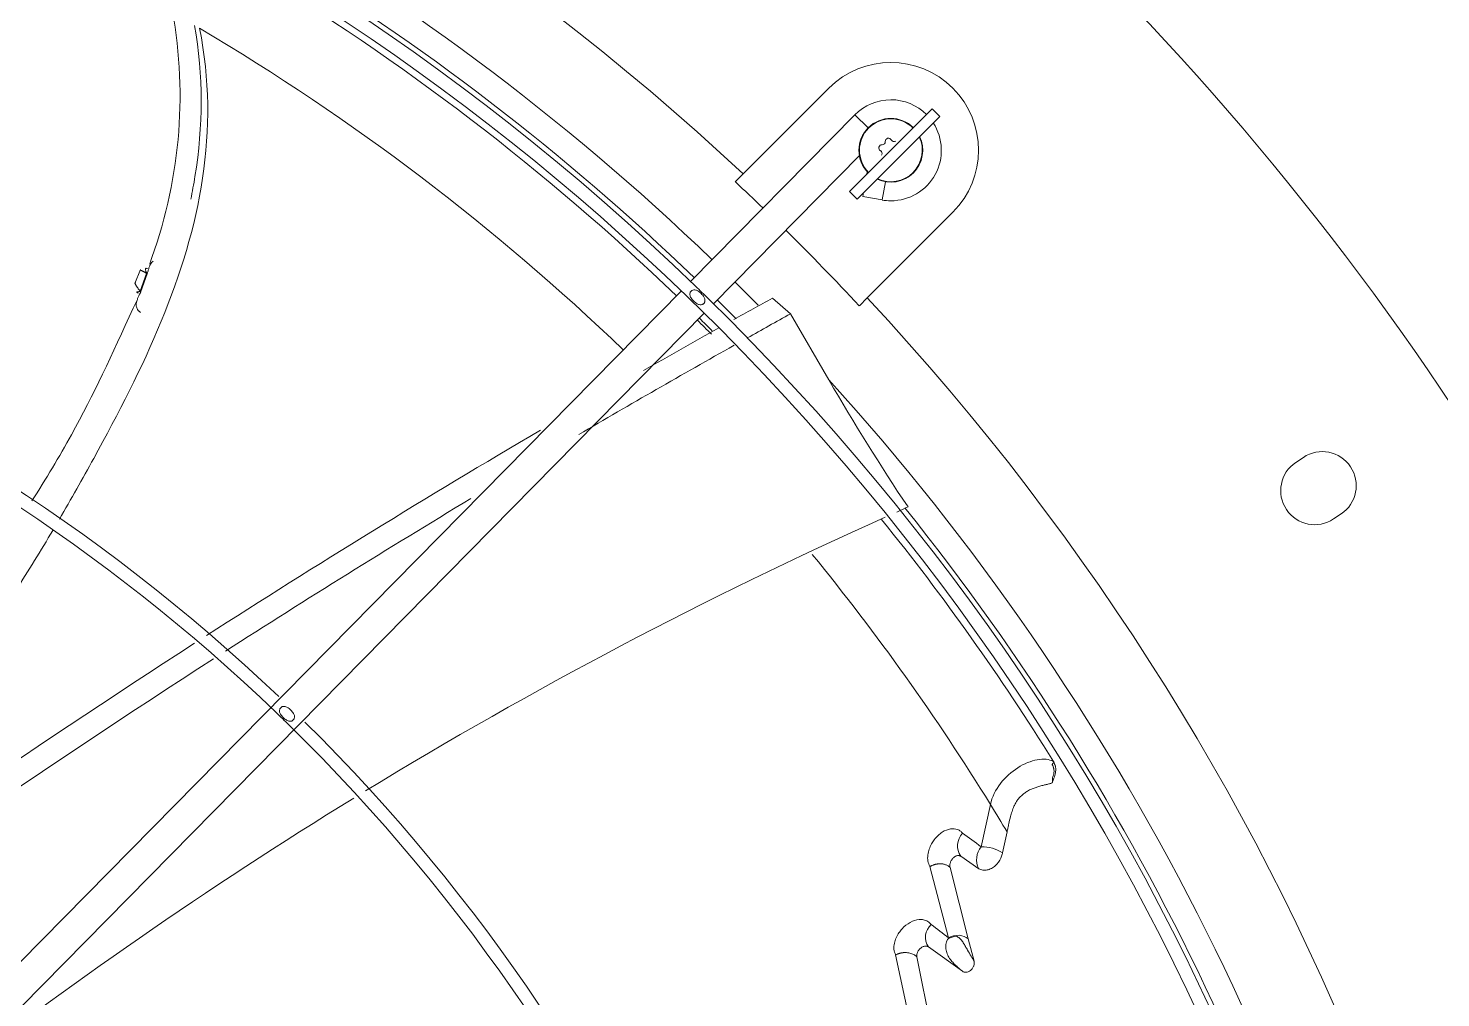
# Model space of a CAD drawing. Header units: millimetres. Extents: x 113490 to 142599, y -20467 to 115.
# Drawn here: x 124341.5 to 124607.3, y -11165.8 to -10983.5 of the extents above; entities that cross this region are included whole.
import ezdxf

# ---------------------------------------------------------------- set-up
doc = ezdxf.new("R2010")
doc.units = ezdxf.units.MM
doc.layers.add('DV3_0', color=7, linetype='Continuous')

msp = doc.modelspace()

# ---------------------------------------------------------------- linework, layer by layer
at = {"layer": 'DV3_0', "color": 7, "linetype": 'Continuous', "lineweight": 15}
for p, q in [((124492.12, -10994.77), (124476.01, -11010.88)), ((124496.01, -11014.22), (124511.57, -10998.66)), ((124512.98, -11000.07), (124511.57, -10998.66)), ((124497.03, -10999.77), (124466.11, -11031.12)), ((124512.98, -11000.07), (124497.43, -11015.63)), ((124470.41, -11035.3), (124497.88, -11007.45)), ((124476.01, -11010.88), (124474.52, -11012.37)), ((124499.35, -11010.47), (124499.27, -11010.96)), ((124496.01, -11014.22), (124497.43, -11015.63)), ((124498.66, -11014.4), (124498.53, -11015.16)), ((124498.53, -11015.16), (124502.14, -11015.79)), ((124499.35, -11034.22), (124515.46, -11018.1)), ((124364.72, -11026.61), (124364.33, -11027.77)), ((124362.61, -11028.85), (124361.51, -11031.51)), ((124362.66, -11032.97), (124363.84, -11029.65)), ((124363.84, -11029.65), (124363.72, -11029.59)), ((124464.36, -11032.9), (124311.62, -11187.79)), ((124361.89, -11034.75), (124361.21, -11036.14)), ((124484.92, -11037.2), (124481.52, -11034.24)), ((124497.86, -11035.71), (124499.35, -11034.22)), ((124315.94, -11191.95), (124468.66, -11037.08)), ((124492.14, -11049.64), (124484.92, -11037.2)), ((124581.42, -11064.19), (124580, -11065.13)), ((124587.11, -11075.78), (124588.53, -11074.83)), ((124534.14, -11125.41), (124534.13, -11125.42)), ((124522.53, -11129.47), (124520.79, -11137.41)), ((124525.66, -11134.62), (124524.81, -11138.56)), ((124520.34, -11141.56), (124516.94, -11139.2)), ((124511.13, -11141.15), (124514.65, -11154.53)), ((124514.92, -11141.31), (124518.33, -11154.74)), ((124517.26, -11160.84), (124510.86, -11156.25)), ((124514.65, -11154.53), (124514.56, -11154.73)), ((124518.33, -11154.74), (124519.44, -11158.93)), ((124504.68, -11157.76), (124507.32, -11169.95)), ((124508.69, -11158.13), (124511.98, -11174.37))]:
    msp.add_line(p, q, dxfattribs=at)
at = {"layer": 'DV3_0', "color": 7, "linetype": 'Continuous', "lineweight": 20}
for p, q in [((124499.52, -11002.22), (124497.03, -10999.77)), ((124502.75, -11012.35), (124502.14, -11015.79)), ((124362.53, -11032.91), (124363.72, -11029.59))]:
    msp.add_line(p, q, dxfattribs=at)
at = {"layer": 'DV3_0', "color": 7, "linetype": 'Continuous', "lineweight": 15}
for centre, radius, start, end in [((124150.24, -11359.99), 551.5, 15.4775, 74.5225), ((124150.24, -11359.99), 477.5, 46.9802, 133.0198), ((124150.24, -11359.99), 456, 45.9967, 135.345), ((124150.24, -11359.99), 453.5, 45.9921, 90), ((124150.24, -11359.99), 457, 46.1533, 71.5308), ((124149.95, -11360.29), 452.62, 46.1596, 59.0713), ((124280.13, -10996.17), 89.89, 340.2075, 11.1643), ((124289.18, -10997.37), 84.81, 350.506, 9.7892), ((124503.79, -11006.44), 16.5, 315, 135), ((124503.79, -11006.44), 9.5, 45, 135.4011), ((124503.79, -11006.44), 6, 45, 225), ((124503.79, -11006.44), 5.91, 45, 225), ((124503.79, -11006.44), 9.5, 270, 32.8243), ((124503.79, -11006.44), 6, 244.4712, 25.5288), ((124503.79, -11006.44), 5.91, 244.7712, 25.2288), ((124502.14, -11004.79), 0.6, 268.8788, 1.1212), ((124503.34, -11004.77), 0.6, 28.8618, 181.1382), ((124504.39, -11004.19), 0.6, 208.8788, 301.1212), ((124502.12, -11005.99), 0.6, 88.8617, 241.1383), ((124501.54, -11007.04), 0.6, 328.8788, 61.1212), ((124275.08, -10995.56), 99.02, 348.2937, 350.8181), ((124150.24, -11359.99), 475.39, 46.1242, 46.989), ((124150.24, -11359.99), 346, 46.4603, 135.3186), ((124150.24, -11359.99), 343.5, 46.1768, 90), ((124503.79, -11006.44), 9.5, 260, 270), ((124150.24, -11359.99), 475.39, 43.011, 45.4011), ((124366.69, -11023.24), 10.53, 246.7388, 247.5077), ((124150.24, -11359.99), 453.5, 45.5613, 45.9921), ((124150.24, -11359.99), 456, 45.5718, 45.9967), ((124150.24, -11359.99), 453.5, 315.9918, 45.5613), ((124150.24, -11359.99), 456, 45.5635, 45.5718), ((124150.24, -11359.99), 456, 316.0129, 45.5635), ((124150.24, -11359.99), 457, 44.7675, 45.4011), ((125369.82, -12646.64), 1840.9, 118.85102, 119.11114), ((124150.24, -11359.99), 477.5, 316.9802, 43.0198), ((124150.41, -11360.07), 451.61, 44.9426, 45.422), ((124149.95, -11360.29), 452.62, 44.9736, 45.3982), ((125415.63, -12718.12), 1921.39, 118.97291, 119.25077), ((125369.82, -12646.64), 1840.9, 119.21123, 119.71692), ((125415.63, -12718.12), 1921.39, 119.33543, 120.34114), ((124845.13, -10846.16), 407.44, 209.9611, 213.9179), ((125369.82, -12646.64), 1840.9, 120.41446, 122.71107), ((124584.97, -11069.51), 6.4, 303.75, 123.75), ((124583.56, -11070.45), 6.4, 123.75, 303.75), ((125415.63, -12718.12), 1921.39, 121.04565, 122.66649), ((124859.25, -11871.46), 872.22, 113.81734, 113.97137), ((124150.24, -11359.99), 457, 12.0648, 38.7918), ((124859.25, -11871.46), 872.22, 114.12782, 121.39321), ((124149.95, -11360.29), 452.62, 31.8629, 38.9292), ((125369.82, -12646.64), 1840.9, 122.79433, 126.30553), ((125415.63, -12718.12), 1921.39, 122.74609, 126.08801), ((124150.24, -11359.99), 343.5, 46.146, 46.1768), ((124150.24, -11359.99), 343.5, 45.622, 46.146), ((124150.24, -11359.99), 343.5, 315.6512, 45.622), ((124150.24, -11359.99), 346, 316.5062, 45.3204), ((124859.25, -11871.46), 872.22, 121.56134, 127.88902), ((124244.66, -11302.12), 327.14, 30.7976, 31.8538), ((124519.69, -11137.25), 3.37, 135.5263, 215.3895), ((124412.75, -11284.08), 182.17, 53.6224, 54.9817), ((124523.72, -11139.83), 3.8, 140.4176, 207.0601), ((124520.88, -11144.73), 7.32, 57.4467, 90.6656), ((124520.95, -11144.46), 7.05, 56.8109, 91.3014), ((124513.46, -11154.45), 3.16, 130.9121, 214.6491), ((124411.31, -11287.54), 168.44, 52.1547, 53.5467), ((124516.86, -11156.22), 2.74, 147.2142, 153.9637), ((124516.49, -11157.99), 3.78, 95.905, 120.715), ((124515.36, -11156.04), 1.96, 57.2613, 67.8559)]:
    msp.add_arc(centre, radius, start, end, dxfattribs=at)
at = {"layer": 'DV3_0', "color": 7, "linetype": 'Continuous', "lineweight": 20}
for centre, radius, start, end in [((124150.24, -11359.99), 461.75, 46.1456, 74.9574), ((124152.26, -11358.1), 435.17, 46.1979, 59.4106), ((124150.24, -11359.99), 461.75, 44.6314, 45.4011), ((124150.24, -11359.99), 461.75, 11.9044, 42.2304), ((124152.26, -11358.1), 435.17, 31.6947, 39.3007)]:
    msp.add_arc(centre, radius, start, end, dxfattribs=at)
at = {"layer": 'DV3_0', "color": 7, "linetype": 'Continuous', "lineweight": 15}
for points, knots in [([(124347.32, -11075.81), (124349.52, -11072.04), (124351.66, -11068.24), (124358.4, -11055.96), (124362.86, -11047.36), (124370.11, -11029.8), (124372.9, -11020.83), (124375.64, -11002.5), (124375.62, -10993.13), (124373.71, -10983.5)], [0.5681808, 0.5681808, 0.5681808, 0.5681808, 0.625, 0.625, 0.75, 0.75, 0.875, 0.875, 1, 1, 1, 1]), ([(124499.56, -11010.66), (124499.55, -11010.68), (124499.5, -11010.73), (124499.4, -11010.83), (124499.31, -11010.92), (124499.27, -11010.96)], [0.93699996, 0.93699996, 0.93699996, 0.93699996, 0.94570082, 0.97250001, 1, 1, 1, 1]), ([(124363.72, -11029.59), (124363.72, -11029.57), (124363.72, -11029.53), (124363.7, -11029.48), (124363.68, -11029.41), (124363.65, -11029.33), (124363.6, -11029.23), (124363.54, -11029.07), (124363.5, -11028.91), (124363.51, -11028.72), (124363.63, -11028.58), (124363.82, -11028.66), (124363.91, -11028.7)], [0, 0, 0, 0, 0.012084, 0.035764, 0.071851, 0.12021, 0.179925, 0.272988, 0.439319, 0.559714, 0.789237, 1, 1, 1, 1]), ([(124363.84, -11029.65), (124363.86, -11029.58), (124363.92, -11029.41), (124364.02, -11029.04), (124364.15, -11028.58), (124364.39, -11027.97), (124364.65, -11027.53), (124364.89, -11027.32), (124364.94, -11027.28)], [0, 0, 0, 0, 0.0429002, 0.1091943, 0.2347989, 0.3498566, 0.5249439, 0.5623532, 0.5623532, 0.5623532, 0.5623532]), ([(124362.53, -11032.91), (124362.49, -11032.86), (124362.4, -11032.76), (124362.28, -11032.61), (124362.16, -11032.47), (124362.05, -11032.33), (124361.95, -11032.19), (124361.86, -11032.06), (124361.78, -11031.94), (124361.71, -11031.82), (124361.66, -11031.71), (124361.62, -11031.6), (124361.59, -11031.51), (124361.58, -11031.42), (124361.58, -11031.34), (124361.61, -11031.27), (124361.63, -11031.23), (124361.65, -11031.22)], [0, 0, 0, 0, 0.0311661, 0.0627807, 0.0948218, 0.1272711, 0.1601151, 0.1933452, 0.2269583, 0.2609572, 0.2953511, 0.3301562, 0.3653956, 0.4011001, 0.4373078, 0.4740646, 0.5114239, 0.5114239, 0.5114239, 0.5114239]), ([(124363.72, -11029.59), (124363.67, -11029.56), (124363.57, -11029.5), (124363.44, -11029.43), (124363.31, -11029.35), (124363.2, -11029.29), (124363.09, -11029.23), (124362.99, -11029.18), (124362.91, -11029.13), (124362.83, -11029.09), (124362.76, -11029.06), (124362.7, -11029.04), (124362.65, -11029.02), (124362.62, -11029), (124362.59, -11028.99), (124362.57, -11028.99), (124362.56, -11029), (124362.56, -11029), (124362.56, -11029)], [0, 0, 0, 0, 0.0311137, 0.0619047, 0.0923728, 0.1225191, 0.1523454, 0.1818546, 0.2110506, 0.2399387, 0.268525, 0.2968177, 0.3248276, 0.3525658, 0.3800436, 0.4072714, 0.4342595, 0.4395457, 0.4395457, 0.4395457, 0.4395457]), ([(124362.56, -11036.92), (124362.51, -11036.89), (124362.43, -11036.83), (124362.32, -11036.73), (124362.23, -11036.64), (124362.14, -11036.55), (124362.07, -11036.45), (124361.96, -11036.3), (124361.85, -11036.07), (124361.77, -11035.72), (124361.78, -11035.29), (124361.88, -11034.75), (124362.05, -11034.28), (124362.22, -11033.91), (124362.35, -11033.65), (124362.46, -11033.44), (124362.53, -11033.28), (124362.57, -11033.2), (124362.6, -11033.12), (124362.64, -11033.04), (124362.66, -11032.99), (124362.66, -11032.97)], [0, 0, 0, 0, 0.034241, 0.066465, 0.096696, 0.125001, 0.151472, 0.176226, 0.25207, 0.325623, 0.425466, 0.55097, 0.706068, 0.768852, 0.834053, 0.905379, 0.925458, 0.944909, 0.964128, 0.982722, 1, 1, 1, 1]), ([(124362.19, -11033.27), (124362.13, -11033.26), (124362.02, -11033.23), (124361.89, -11033.15), (124361.88, -11033.08), (124361.99, -11033.04), (124362.14, -11033.03), (124362.31, -11033.03), (124362.43, -11033.02), (124362.51, -11032.98), (124362.53, -11032.93), (124362.53, -11032.91)], [0, 0, 0, 0, 0.128959, 0.223426, 0.47224, 0.607766, 0.749503, 0.893225, 0.958473, 0.988067, 1, 1, 1, 1]), ([(124468.58, -11035.25), (124468.53, -11035.29), (124468.44, -11035.37), (124468.21, -11035.49), (124467.81, -11035.52), (124467.38, -11035.34), (124466.99, -11035.08), (124466.68, -11034.8), (124466.4, -11034.5), (124466.13, -11034.12), (124465.94, -11033.7), (124465.97, -11033.31), (124466.08, -11033.07), (124466.16, -11032.98), (124466.2, -11032.94)], [0, 0, 0, 0, 0.040419, 0.081737, 0.180004, 0.318741, 0.407079, 0.502384, 0.597672, 0.685216, 0.821732, 0.918627, 0.959704, 1, 1, 1, 1]), ([(124466.2, -11032.94), (124466.25, -11032.9), (124466.34, -11032.82), (124466.58, -11032.7), (124466.98, -11032.66), (124467.41, -11032.84), (124467.79, -11033.11), (124468.1, -11033.38), (124468.38, -11033.68), (124468.66, -11034.06), (124468.84, -11034.48), (124468.81, -11034.87), (124468.7, -11035.11), (124468.62, -11035.2), (124468.58, -11035.25)], [0, 0, 0, 0, 0.040441, 0.08184, 0.180502, 0.319168, 0.407275, 0.502441, 0.597059, 0.684342, 0.821198, 0.918588, 0.959713, 1, 1, 1, 1]), ([(124361.21, -11036.14), (124357.18, -11044.97), (124351.85, -11056.5), (124344.78, -11068.25), (124342.15, -11072.38)], [0, 0, 0, 0, 0.1495548, 0.2319685, 0.2319685, 0.2319685, 0.2319685]), ([(124277.82, -11162.1), (124279.38, -11160.46), (124280.94, -11158.82), (124289.48, -11149.86), (124296.42, -11142.62), (124309.86, -11127.94), (124316.35, -11120.53), (124328.41, -11105.22), (124333.95, -11097.32), (124341.51, -11085.5), (124343.82, -11081.73), (124346.07, -11077.93)], [0.0971663, 0.0971663, 0.0971663, 0.0971663, 0.125, 0.125, 0.25, 0.25, 0.375, 0.375, 0.5, 0.5, 0.557529, 0.557529, 0.557529, 0.557529]), ([(124388.96, -11111.27), (124389.01, -11111.23), (124389.1, -11111.14), (124389.34, -11111.03), (124389.74, -11110.99), (124390.17, -11111.17), (124390.56, -11111.43), (124390.87, -11111.71), (124391.15, -11112.01), (124391.42, -11112.38), (124391.6, -11112.81), (124391.57, -11113.2), (124391.46, -11113.44), (124391.38, -11113.53), (124391.34, -11113.57)], [0, 0, 0, 0, 0.040471, 0.081926, 0.180876, 0.319892, 0.408079, 0.503208, 0.597701, 0.68481, 0.821378, 0.918632, 0.959731, 1, 1, 1, 1]), ([(124391.34, -11113.57), (124391.3, -11113.61), (124391.21, -11113.7), (124390.97, -11113.81), (124390.57, -11113.85), (124390.14, -11113.67), (124389.75, -11113.4), (124389.44, -11113.13), (124389.16, -11112.83), (124388.89, -11112.45), (124388.7, -11112.03), (124388.73, -11111.64), (124388.84, -11111.4), (124388.92, -11111.31), (124388.96, -11111.27)], [0, 0, 0, 0, 0.040443, 0.081793, 0.180216, 0.319289, 0.407802, 0.503208, 0.598506, 0.68594, 0.822069, 0.918689, 0.959722, 1, 1, 1, 1]), ([(124522.53, -11129.47), (124522.82, -11128.05), (124523.5, -11126.71), (124525.32, -11124.35), (124526.46, -11123.33), (124528.88, -11121.79), (124530.16, -11121.26), (124532.52, -11120.84), (124533.59, -11120.94), (124534.37, -11121.36)], [0, 0, 0, 0, 0.25, 0.25, 0.5, 0.5, 0.75, 0.75, 1, 1, 1, 1]), ([(124534.37, -11121.36), (124534.44, -11121.42), (124534.45, -11121.51), (124534.36, -11121.72), (124534.26, -11121.84), (124534.13, -11121.92)], [0, 0, 0, 0, 0.5, 0.5, 1, 1, 1, 1]), ([(124534.37, -11121.36), (124534.4, -11121.43), (124534.48, -11121.56), (124534.57, -11121.76), (124534.66, -11121.96), (124534.73, -11122.18), (124534.78, -11122.39), (124534.81, -11122.61), (124534.82, -11122.83), (124534.82, -11123.14), (124534.78, -11123.54), (124534.65, -11124.02), (124534.49, -11124.49), (124534.31, -11124.95), (124534.19, -11125.26), (124534.13, -11125.42)], [0, 0, 0, 0, 0.053441, 0.106823, 0.159977, 0.212862, 0.265557, 0.318103, 0.370297, 0.421864, 0.536324, 0.651095, 0.76641, 0.882048, 1, 1, 1, 1]), ([(124534.13, -11121.92), (124534.16, -11121.97), (124534.22, -11122.07), (124534.29, -11122.22), (124534.35, -11122.38), (124534.4, -11122.53), (124534.45, -11122.68), (124534.48, -11122.87), (124534.51, -11123.13), (124534.49, -11123.51), (124534.38, -11123.98), (124534.25, -11124.33), (124534.18, -11124.52)], [0, 0, 0, 0, 0.065844, 0.129396, 0.190719, 0.249962, 0.307355, 0.36321, 0.475873, 0.588457, 0.784846, 1, 1, 1, 1]), ([(124525.66, -11134.62), (124525.72, -11134.38), (124525.82, -11133.86), (124526.03, -11132.89), (124526.27, -11131.85), (124526.59, -11130.76), (124526.91, -11129.89), (124527.27, -11129.17), (124527.6, -11128.65), (124528, -11128.15), (124528.48, -11127.68), (124529.07, -11127.22), (124529.78, -11126.79), (124530.53, -11126.45), (124531.19, -11126.22), (124531.65, -11126.07), (124532.02, -11125.97), (124532.38, -11125.88), (124532.72, -11125.8), (124533.04, -11125.72), (124533.35, -11125.64), (124533.64, -11125.57), (124533.9, -11125.49), (124534.05, -11125.44), (124534.13, -11125.42)], [0, 0, 0, 0, 0.040231, 0.086345, 0.160439, 0.21481, 0.272378, 0.313799, 0.35158, 0.380362, 0.430328, 0.47797, 0.529874, 0.605985, 0.666019, 0.700163, 0.735058, 0.770693, 0.807058, 0.844149, 0.881968, 0.92053, 0.959861, 1, 1, 1, 1]), ([(124534.14, -11125.41), (124534.15, -11125.4), (124534.16, -11125.39), (124534.17, -11125.37), (124534.17, -11125.34), (124534.18, -11125.3), (124534.19, -11125.25), (124534.2, -11125.17), (124534.2, -11125.07), (124534.2, -11124.92), (124534.2, -11124.73), (124534.19, -11124.59), (124534.18, -11124.52)], [0, 0, 0, 0, 0.045104, 0.093894, 0.147075, 0.205242, 0.268921, 0.338596, 0.464685, 0.615485, 0.788015, 1, 1, 1, 1]), ([(124517.28, -11134.89), (124517.22, -11134.81), (124517.1, -11134.66), (124516.8, -11134.41), (124516.17, -11134.04), (124514.96, -11133.95), (124513.36, -11134.6), (124512.17, -11135.75), (124511.41, -11136.91), (124510.97, -11137.87), (124510.71, -11138.97), (124510.69, -11140.15), (124510.98, -11140.81), (124511.13, -11141.15)], [0, 0, 0, 0, 0.027264, 0.054523, 0.113506, 0.240954, 0.387043, 0.554418, 0.629062, 0.712518, 0.803043, 0.898853, 1, 1, 1, 1]), ([(124516.94, -11139.2), (124516.91, -11139.19), (124516.86, -11139.16), (124516.78, -11139.12), (124516.7, -11139.09), (124516.57, -11139.07), (124516.41, -11139.06), (124516.2, -11139.1), (124515.98, -11139.19), (124515.67, -11139.37), (124515.39, -11139.64), (124515.16, -11139.98), (124515.04, -11140.23), (124514.95, -11140.47), (124514.9, -11140.7), (124514.88, -11140.91), (124514.88, -11141.12), (124514.91, -11141.24), (124514.92, -11141.31)], [0, 0, 0, 0, 0.029362, 0.058549, 0.087832, 0.117479, 0.179817, 0.243639, 0.313764, 0.385745, 0.542709, 0.6233, 0.703555, 0.766315, 0.828517, 0.887168, 0.943896, 1, 1, 1, 1]), ([(124524.81, -11138.56), (124524.79, -11138.65), (124524.71, -11138.98), (124524.39, -11139.87), (124523.68, -11140.85), (124522.72, -11141.53), (124521.91, -11141.82), (124521.08, -11141.86), (124520.59, -11141.66), (124520.34, -11141.56)], [0, 0, 0, 0, 0.040227, 0.156523, 0.425511, 0.56901, 0.708916, 0.851779, 1, 1, 1, 1]), ([(124511.13, -11141.15), (124511.18, -11141.12), (124511.26, -11141.08), (124511.39, -11141.01), (124511.52, -11140.95), (124511.66, -11140.89), (124511.79, -11140.84), (124511.92, -11140.8), (124512.05, -11140.76), (124512.18, -11140.72), (124512.31, -11140.69), (124512.43, -11140.67), (124512.55, -11140.65), (124512.67, -11140.63), (124512.79, -11140.62), (124512.9, -11140.61), (124513.02, -11140.61), (124513.12, -11140.61), (124513.23, -11140.61), (124513.33, -11140.62), (124513.49, -11140.64), (124513.71, -11140.67), (124513.98, -11140.74), (124514.23, -11140.84), (124514.48, -11140.96), (124514.72, -11141.11), (124514.85, -11141.24), (124514.92, -11141.31)], [0, 0, 0, 0, 0.033962, 0.067022, 0.09926, 0.130745, 0.161535, 0.191676, 0.221209, 0.250165, 0.278572, 0.30645, 0.333819, 0.360694, 0.387087, 0.413011, 0.438473, 0.463484, 0.488049, 0.512176, 0.535866, 0.604535, 0.676059, 0.750915, 0.829536, 0.912374, 1, 1, 1, 1]), ([(124511.39, -11152.06), (124511.29, -11151.94), (124511.1, -11151.7), (124510.74, -11151.44), (124510.35, -11151.25), (124509.94, -11151.13), (124509.52, -11151.09), (124508.69, -11151.11), (124507.38, -11151.54), (124506.11, -11152.56), (124505.27, -11153.61), (124504.74, -11154.53), (124504.4, -11155.59), (124504.3, -11156.74), (124504.55, -11157.42), (124504.68, -11157.76)], [0, 0, 0, 0, 0.044448, 0.08732, 0.128788, 0.169031, 0.208035, 0.245711, 0.394808, 0.553958, 0.628764, 0.712553, 0.803274, 0.899084, 1, 1, 1, 1]), ([(124510.86, -11156.25), (124510.84, -11156.23), (124510.79, -11156.2), (124510.7, -11156.16), (124510.62, -11156.13), (124510.49, -11156.1), (124510.32, -11156.08), (124510.1, -11156.11), (124509.87, -11156.18), (124509.56, -11156.34), (124509.27, -11156.58), (124509.02, -11156.87), (124508.88, -11157.1), (124508.78, -11157.32), (124508.71, -11157.52), (124508.67, -11157.73), (124508.66, -11157.94), (124508.68, -11158.07), (124508.69, -11158.13)], [0, 0, 0, 0, 0.030086, 0.060141, 0.090432, 0.121217, 0.185591, 0.251321, 0.32233, 0.394829, 0.548781, 0.625513, 0.701915, 0.762387, 0.822068, 0.88272, 0.941531, 1, 1, 1, 1]), ([(124514.4, -11155.01), (124514.23, -11155.35), (124514.15, -11155.71), (124514.11, -11156.41), (124514.15, -11156.76), (124514.32, -11157.41), (124514.45, -11157.71), (124514.76, -11158.28), (124514.94, -11158.54), (124515.33, -11159.03), (124515.53, -11159.26), (124515.93, -11159.67), (124516.13, -11159.86), (124516.7, -11160.37), (124517.04, -11160.65), (124517.26, -11160.84)], [0, 0, 0, 0, 0.125, 0.125, 0.25, 0.25, 0.375, 0.375, 0.5, 0.5, 0.625, 0.625, 0.75, 0.75, 1, 1, 1, 1]), ([(124514.65, -11154.53), (124515.23, -11154.2), (124515.96, -11154.03), (124517.31, -11154.11), (124517.93, -11154.35), (124518.33, -11154.74)], [0, 0, 0, 0, 0.5, 0.5, 1, 1, 1, 1]), ([(124519.44, -11158.93), (124519.3, -11158.66), (124519.11, -11158.35), (124518.69, -11157.66), (124518.46, -11157.26), (124518.09, -11156.62), (124517.96, -11156.4), (124517.7, -11155.94), (124517.56, -11155.71), (124517.27, -11155.27), (124517.12, -11155.05), (124516.8, -11154.68), (124516.62, -11154.52), (124516.42, -11154.39)], [0, 0, 0, 0, 0.25, 0.25, 0.5, 0.5, 0.625, 0.625, 0.75, 0.75, 0.875, 0.875, 1, 1, 1, 1]), ([(124504.68, -11157.76), (124504.72, -11157.74), (124504.81, -11157.69), (124504.95, -11157.63), (124505.08, -11157.57), (124505.21, -11157.53), (124505.34, -11157.49), (124505.47, -11157.45), (124505.59, -11157.42), (124505.71, -11157.39), (124505.82, -11157.37), (124505.92, -11157.36), (124506.03, -11157.34), (124506.12, -11157.33), (124506.21, -11157.32), (124506.3, -11157.32), (124506.38, -11157.31), (124506.46, -11157.31), (124506.53, -11157.31), (124506.59, -11157.31), (124506.65, -11157.32), (124506.85, -11157.32), (124507.16, -11157.36), (124507.57, -11157.46), (124507.92, -11157.59), (124508.22, -11157.75), (124508.48, -11157.93), (124508.62, -11158.07), (124508.69, -11158.13)], [0, 0, 0, 0, 0.032977, 0.064623, 0.095011, 0.124194, 0.152217, 0.179111, 0.204897, 0.229593, 0.25321, 0.275753, 0.297227, 0.317632, 0.336967, 0.355229, 0.372416, 0.388523, 0.403544, 0.417476, 0.430311, 0.442045, 0.545349, 0.644314, 0.739144, 0.829909, 0.916758, 1, 1, 1, 1]), ([(124517.26, -11160.84), (124517.43, -11160.97), (124517.67, -11161.03), (124518.2, -11160.99), (124518.5, -11160.88), (124518.91, -11160.55), (124519.04, -11160.42), (124519.26, -11160.11), (124519.34, -11159.94), (124519.45, -11159.63), (124519.48, -11159.49), (124519.49, -11159.21), (124519.48, -11159.08), (124519.44, -11158.93)], [0, 0, 0, 0, 0.25, 0.25, 0.5, 0.5, 0.625, 0.625, 0.75, 0.75, 0.875, 0.875, 1, 1, 1, 1])]:
    msp.add_open_spline(points, degree=3, knots=knots, dxfattribs=at)

doc.saveas('drawing.dxf')
